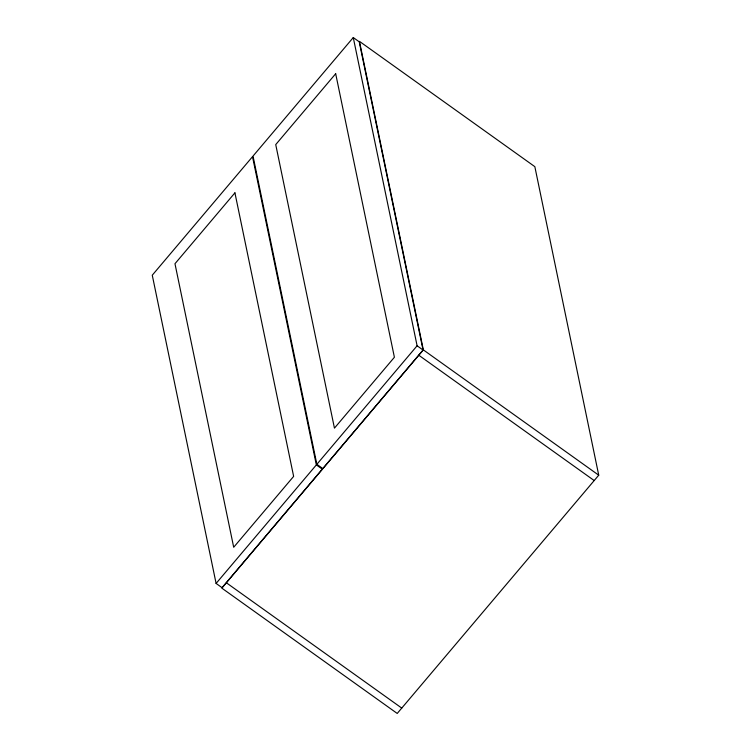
<?xml version="1.0" encoding="UTF-8"?>
<svg xmlns="http://www.w3.org/2000/svg" width="751" height="751" viewBox="0 0 751 751"><rect width="100%" height="100%" fill="white"/><g stroke="black" fill="none" stroke-linecap="round" stroke-linejoin="round"><path stroke-width="1.13" d="M353.27 37.55L253.021 156.077L316.856 464.306L322.808 468.558L423.057 350.032L359.222 41.803L353.27 37.55L417.105 345.779L423.057 350.032M216.1 583.433L316.349 464.907L252.514 156.677L152.265 275.204L216.1 583.433L222.052 587.686L322.301 469.15L316.349 464.907M316.856 464.306L417.105 345.779M423.339 349.882L221.827 588.136L397.223 713.45L598.735 475.195L534.843 166.666L359.447 41.352L423.339 349.882L598.735 475.195M418.805 355.242L594.201 480.556M226.361 582.776L401.757 708.09M234.922 192.838L174.974 263.723L233.692 547.263L293.641 476.387L234.922 192.838M335.678 73.72L275.73 144.596L334.448 428.136L394.397 357.26L335.678 73.72"/></g></svg>
